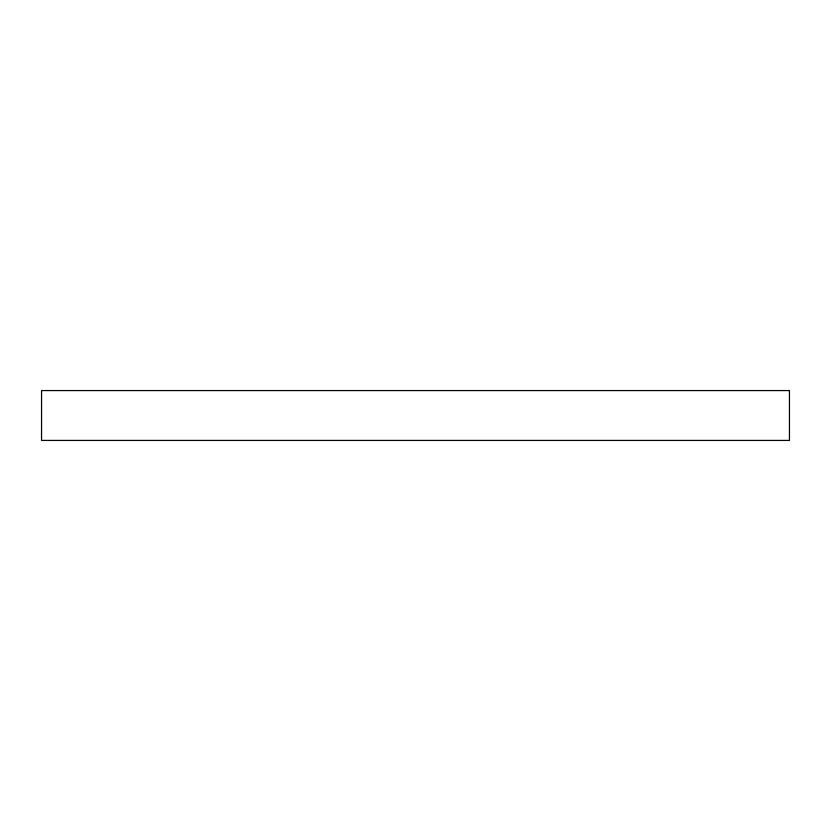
<?xml version="1.0" encoding="UTF-8"?>
<svg xmlns="http://www.w3.org/2000/svg" width="831" height="831" viewBox="0 0 831 831"><rect width="100%" height="100%" fill="white"/><g stroke="black" fill="none" stroke-linecap="round" stroke-linejoin="round"><path stroke-width="1.25" d="M789.45 390.57L41.55 390.57L41.55 440.43L789.45 440.43L789.45 390.57"/></g></svg>
